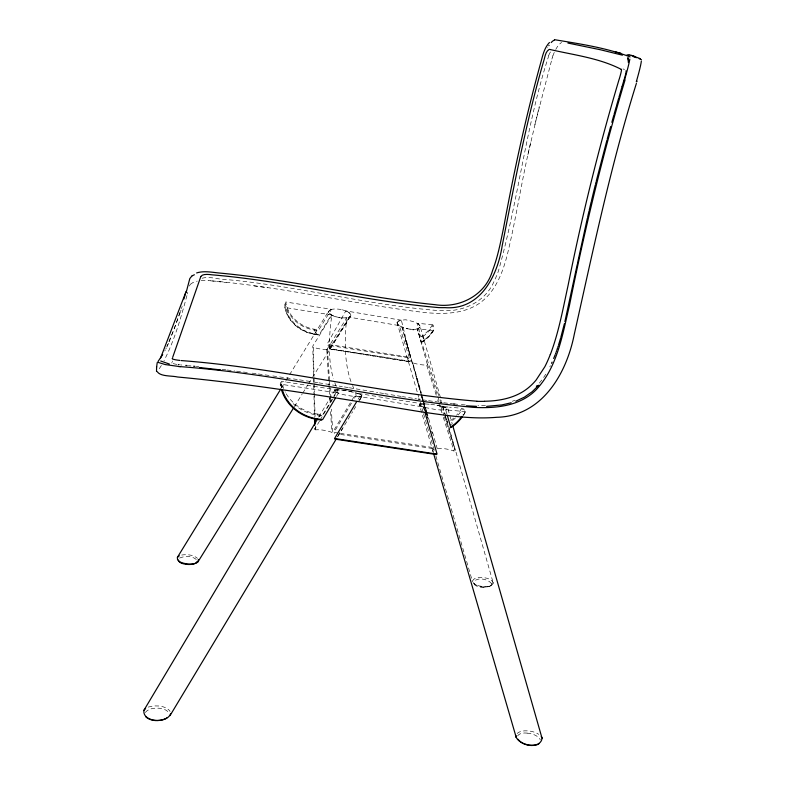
<?xml version="1.0" encoding="UTF-8"?>
<svg xmlns="http://www.w3.org/2000/svg" width="785" height="785" viewBox="0 0 785 785"><rect width="100%" height="100%" fill="white"/><g stroke="black" fill="none" stroke-linecap="round" stroke-linejoin="round"><path stroke-width="0.59" stroke-dasharray="3.92 2.94" d="M318.435 334.989L314.667 334.341L314.814 329.288L318.779 329.916L331.447 309.31L285.75 301.97C287.82 316.306 300.802 327.316 314.814 329.288M290.774 320.417C286.927 315.197 284.033 308.76 285.004 302.147C286.594 313.166 294.571 322.566 304.58 327.09A37.464 35.688 0.9 0 0 314.697 330.142L317.846 330.642A10.342 3.336 10.2 0 0 318.17 334.91M312.43 377.556L350.777 315.678A6.947 2.669 12.4 0 0 350.807 315.58L349.57 313.117A10.568 4.151 11.7 0 0 345.842 310.88M346.195 323.498L346.764 317.876L349.521 317.071A10.97 4.21 12.2 0 0 350.179 316.62L350.561 316.169M350.777 315.678L350.816 315.472A10.205 3.935 12.2 0 0 349.835 313.352L349.698 313.235A10.372 4.043 11.8 0 0 347.078 311.449M327.041 349.315L346.764 317.876A11.628 4.445 11.9 0 1 331.77 315.207L331.093 320.82A3340.96 372.443 -51.5 0 0 333.468 378.782M472.452 580.988C475.21 575.866 482.922 577.24 487.73 578.466C504.068 584.953 477.378 592.557 472.855 582.411M280.422 382.197L280.785 387.221L280.176 383.983M331.927 399.339L322.674 414.863L317.238 414.029L317.277 417.277M314.775 334.008L319.22 334.655L331.358 314.932L285.622 307.602L289.037 316.777L295.14 324.49L303.383 330.259L314.697 334.351L306.238 332.065L297.26 326.952M427.344 364.368L417.326 328.944L439.001 396.16M530.66 142.684C521.721 179.785 516.373 217.651 507.296 254.723C502.155 275.044 493.137 297.378 473.07 306.974C458.607 314.049 441.984 313.971 426.294 312.715C354.683 304.354 284.307 287.261 212.392 280.912M527.903 154.655L539.285 106.387M534.889 124.599L551.806 59.513M187.37 293.943L187.792 292.305M186.948 295.572C180.913 317.778 174.555 340.16 164.016 360.717M551.914 59.13L552.375 57.442M552.395 57.393L552.866 55.823M182.159 306.366L181.463 308.652M181.001 310.163L180.53 311.665M179.942 312.155L174.309 328.768L166.891 346.205M180.295 312.41L168.893 342.702M189.381 286.034L190.166 284.533M172.258 361.738L172.543 361.002M172.033 362.307L171.856 362.758A13.325 1.806 4.5 0 0 171.846 363.004M168.638 343.271L167.853 344.929M167.588 345.478L166.793 347.088M336.058 390.096L334.41 390.783L336.058 390.096A12.894 2.159 9.9 0 1 337.471 389.988M165.782 349.07L166.292 348.089M330.485 309.633L328.542 311.557L330.485 309.633A11.382 4.474 11.5 0 1 331.349 309.261M164.762 350.983L165.272 350.031M465.613 411.458L463.592 414.951M318.808 416.953L334.508 390.616M333.792 396.229L337.511 389.998L281.472 381.343L283.611 388.546M319.534 421.025L314.677 429.375L314.726 426.559M320.133 420.034L332.663 399.025M333.262 398.024L338.06 389.988L337.187 388.202M336.461 396.435L338.453 393.108L281.089 384.257L281.727 387.564M161.386 365.447L158.668 369.706M350.385 402.784L332.791 432.133L331.319 409.162M351.866 400.321L356.292 392.942M351.494 403.107L333.919 432.407L338.178 433.055M354.437 398.201L357.381 393.285L422.772 403.941L424.921 411.33M358.117 399.251L359.707 396.621L423.4 407.003L424.263 409.966M338.835 434.154L339.866 432.447M358.922 400.733L362.032 395.561A12.746 2.051 11 0 1 362.13 395.856A12.697 1.992 10.5 0 1 357.862 396.523M337.55 436.833L352.651 411.713M353.966 409.495L355.713 406.591M359.569 400.193L362.081 396.013L359.746 399.889M337.756 436.47L342.937 427.854M281.481 387.888L285.318 381.647M285.956 380.607L328.748 310.929M331.829 315.197L312.783 346.126L313.696 383.904M433.712 330.279L428.404 337.069L421.633 342.289M329.376 348.982L410.251 361.757L329.278 349.001A10.097 2.767 9.9 0 0 330.799 347.716L350.816 315.472M294.365 406.64L302.107 394.178M302.755 393.138L307.916 384.827M308.564 383.786L311.792 378.596M545.791 374.19L543.181 378.135M327.453 348.991L329.474 380.254M145.294 712.486C148.404 708.423 154.233 707.942 158.972 708.207A12.825 7.183 0.3 0 1 162.937 708.943L163.663 709.179A11.088 6.202 0.4 0 1 168.785 712.996M541.787 380.048L538.795 383.757M422.065 341.848L421.869 342.074A34.314 32.42 -11.8 0 0 433.752 330.22L433.183 325.049A33.765 31.94 -11.9 0 1 421.653 337.344M190.372 284.288L193.12 282.443L197.27 281.108M179.539 558.106C184.907 555.682 192.914 555.711 197.084 560.313M349.492 317.081L350.346 316.443A10.588 4.072 12.3 0 0 350.493 316.276M202.088 278.233C210.262 276.035 218.858 279.745 227.11 279.637C298.388 286.074 367.969 305.237 439.286 310.625A133.764 130.388 -47.3 0 0 444.133 310.674C464.681 311.468 485.856 300.91 494.079 281.354A99.891 97.625 -27.2 0 0 498.328 271.345C518.326 200.705 525.754 126.876 548.421 56.785A10.951 4.062 -74.5 0 1 548.764 55.529M515.117 400.262L512.212 401.292M148.208 707.099L153.477 705.892L159.316 706.009A14.199 7.928 3.8 0 1 164.595 707.344A12.825 7.153 3.8 0 1 170.08 711.426M417.561 328.886C425.185 323.626 413.234 332.654 409.996 329.141A11.795 4.661 10.7 0 0 417.051 329.013M181.669 555.044C187.026 554.2 193.228 554.76 197.535 558.341M346.705 317.876L341.328 317.876L335.882 316.797L331.054 314.756L328.719 312.509L330.102 314.098A10.401 3.964 11.1 0 0 331.368 314.932M201.166 280.539L208.673 280.608M422.565 403.951L419.857 404.393L425.176 403.941M358.137 396.621L352.455 396.111M432.407 324.715L417.09 323.263L420.986 336.755M458.146 407.945L449.491 407.199M465.24 404.923L460.196 404.52M455.987 404.128L457.675 404.295M210.194 280.755L226.276 282.551M181.845 365.025L180.53 364.888M188.39 365.692L191.01 365.957M448.127 407.072L442.661 406.483A14.601 2.306 8.7 0 0 432.957 404.609L430.543 404.344L432.977 404.638M196.24 366.507L198.85 366.791M450.109 403.51L452.631 403.784M446.95 414.186L445.703 409.868L464.828 411.526A41.507 39.937 -22 0 1 462.895 414.863M222.067 369.401L226.227 369.892M227.267 370.02L234.538 370.912M447.597 403.215L442.563 402.597M236.619 371.168L250.091 372.885M253.987 285.976L267.793 287.781M252.162 373.15L257.333 373.837M258.363 373.974L271.777 375.809M435.027 401.606L437.539 401.949M272.817 375.956L292.344 378.772M432.515 401.253L427.491 400.527M426.657 400.409L422.467 399.781M401.361 320.231L345.812 310.899L327.09 344.193L410.634 357.391L401.361 320.231A10.892 4.21 11 0 0 399.712 320.535C393.658 323.047 405.462 318.249 407.376 320.349A12.256 4.631 10.7 0 1 418.65 324.225L420.112 326.118L441.513 401.292M293.374 378.92L298.496 379.685M299.517 379.842L311.792 381.716M321.448 415.726L317.111 415.069A46.227 44.892 -6.9 0 1 301.901 409.996L296.2 406.326L291.078 401.773M340.317 433.379L433.448 447.627M340.602 434.468L434.066 448.745M313.833 382.03L317.915 382.668M414.941 398.623L416.619 398.878M318.936 382.835L342.338 386.593M412.429 398.221L402.381 396.602M317.238 414.029C304.266 412.125 292.059 404.344 285.652 392.794M344.37 386.926L348.422 387.594M397.357 395.777L401.547 396.464M349.433 387.761L377.732 392.5M394.845 395.365L384.787 393.687M379.744 392.834L383.777 393.511M436.902 405.246L440.64 405.992M441.798 406.267L447.882 408.7L452.297 424.106M425.058 407.484L434.468 409.319A15.16 2.659 9.1 0 0 447.224 409.633A13.806 2.365 8.7 0 1 445.782 409.888M442.907 406.551L447.833 408.642M342.368 309.761L347.039 311.468M360.295 394.404L361.983 395.503L360.295 394.404A13.934 2.276 10.8 0 0 357.312 393.285M623.035 68.864L624.517 69.659M412.508 362.68L421.82 396.16M295.935 325.883L291.255 321.045M398.329 324.833L397.956 324.46A10.342 4.003 11 0 1 397.681 324.146L397.72 324.195M399.3 325.598A10.911 4.229 11 0 1 398.319 324.833L397.956 324.46M419.592 405.227L420.76 406.002L419.465 405.021L433.153 452.052M285.083 391.725L285.367 392.264M397.279 323.459L397.298 323.518A9.891 3.827 11.1 0 1 397.122 322.89L418.758 397.23M440.238 399.781L440.836 401.518M491.587 583.697C488.093 578.81 476.299 576.563 473.64 582.509M420.142 326.197L418.601 324.234A11.137 4.259 10.4 0 0 417.061 323.263M427.354 364.054L439.374 401.351M440.876 406.022L443.888 415.363M444.261 416.531L455.163 450.384L444.948 414.755M436.244 395.238L426.598 365.025A12.55 3.405 11.2 0 1 412.773 362.817L421.466 393.334M437.726 399.889L438.472 402.214M438.844 403.372L441.808 412.665M443.289 417.316L454.054 451.022M412.203 362.268L401.959 327.011A12.697 5.024 10.8 0 0 407.964 328.846M282.207 387.574L280.53 381.363M420.132 401.93L423.213 412.508M423.557 413.675L435.547 454.8M435.891 455.977L472.531 581.695M423.743 403.755L426.383 412.969L423.733 403.922A15.798 2.492 8.8 0 1 430.592 404.383M426.706 414.176L427.697 417.591M423.429 402.774L426.383 413.028M442.573 406.453L444.683 413.832M421.761 396.847L423.409 402.597M442.848 405.992L493.019 582.264M421.8 394.512L426.481 410.938M426.814 412.115L437.186 448.5M416.442 377.938L428.002 418.415M431.642 431.132L432.299 433.448M422.144 397.328L428.149 418.493M442.661 406.483L444.693 413.675M445.556 416.757L446.429 419.828M446.714 420.858L447.293 422.899M410.055 355.428L405.403 338.855L406.934 344.458M409.299 352.73L405.403 338.855L407.729 347.245M284.867 307.21C286.682 317.061 293.541 325.52 302.294 330.191A37.729 35.894 0.8 0 0 314.667 334.341M329.543 381.245L329.867 386.318M329.926 387.368L330.534 396.876M330.603 397.975L330.887 402.371M326.737 349.384L330.053 403.078M330.583 411.625L331.869 432.368A14.63 4.995 10.1 0 0 315.433 429.866M313.303 347.284L314.039 376.427M314.069 377.644L314.196 382.491M314.226 383.708L314.442 392.206M314.471 393.422L315.06 416.492M315.305 426.206L315.403 429.846M313.725 385.121L313.961 394.875M313.99 396.091L314.383 417.316M548.715 55.47A7.614 2.767 -74.5 0 1 551.394 50.917M550.422 365.682A127.307 122.058 -21.9 0 1 549.843 366.86M485.503 405.541A169.442 162.976 -37.1 0 1 477.898 405.57M176.929 364.377A8.792 1.089 5.2 0 1 172.023 363.013M359.932 394.374A14.542 2.365 10.8 0 0 347.519 391.028A14.738 2.492 10.5 0 1 356.017 392.942M335.862 390.047A13.953 2.483 10.3 0 1 347.48 390.861A14.061 2.522 10.3 0 0 337.884 389.929M352.563 396.199A14.719 2.355 9.8 0 1 336.736 392.637M338.796 393.108A14.091 2.178 10.2 0 1 337.521 392.667M425.097 407.474A12.599 2.07 9.3 0 1 420.78 406.002A12.442 2.041 9.3 0 0 423.429 407.003M517.629 735.947A11.088 6.005 13.4 0 1 527.088 733.092M527.128 733.131A11.559 6.26 13.4 0 1 540.315 739.745M517.148 733.494A12.697 6.937 10.3 0 1 527.059 730.864A13.109 7.163 10.3 0 1 538.755 734.338M410.005 329.16A12.786 5.073 10.8 0 1 403.304 327.551L400.86 326.491A11.186 4.347 10.9 0 1 398.25 324.774M491.753 583.716A9.077 3.984 9.8 0 1 483.766 586.954M483.746 586.974A8.713 3.827 9.8 0 1 473.424 582.499M493.166 582.264A10.303 4.661 7.2 0 1 484.139 586.513A9.999 4.524 7.2 0 1 473.012 582.764M330.593 309.683A11.893 4.631 11.1 0 1 342.338 309.83M334.243 433.497A12.599 4.298 10.1 0 1 334.587 433.693M359.618 396.592A12.54 1.992 10.6 0 0 361.542 396.327L361.679 396.307A12.344 1.982 10.9 0 0 361.905 396.189M433.457 452.317A12.413 4.17 12.1 0 1 433.712 449.442M336.304 386.446A3340.96 372.443 -51.5 0 1 334.783 382.697M353.829 388.438A3366.404 398.613 -50.9 0 1 352.534 385.582M350.983 381.638A3366.404 398.613 -50.9 0 1 346.185 323.518M326.746 349.394A11.755 3.218 9.9 0 1 313.323 347.274M401.979 327.06A3649.651 5.142 73.7 0 1 420.691 393.04M421.241 394.992A3649.651 5.142 73.7 0 1 422.791 400.556M423.282 402.303A3649.651 5.142 73.7 0 1 423.753 403.99M437.637 448.461A15.68 5.279 12.2 0 1 454.015 451.032M330.828 347.716A10.627 2.914 9.9 0 0 327.522 345.135L410.123 358.176A10.019 2.728 11.2 0 0 409.996 361.718M461.708 408.2A41.154 39.633 -22.1 0 1 456.487 415.304M453.71 418.071A41.154 39.633 -22.1 0 1 450.619 420.623M462.973 415.854A42.233 40.643 -22 0 0 465.633 411.438L462.777 408.406A41.988 40.437 -22.1 0 1 458.195 415M455.467 417.905A41.988 40.437 -22.1 0 1 450.512 422.036M449.815 424.518A12.805 3.042 -28.4 0 1 451.591 424.361M318.739 417.012A12.845 3.464 9.9 0 1 321.418 415.716M422.153 336.893A10.421 3.248 -38.6 0 1 423.252 338.374M423.547 338.178A10.323 4.121 -29.3 0 1 423.547 341.455M432.427 324.725A33.137 31.351 -11.8 0 1 420.976 336.736M547.606 47.924A18.811 6.643 -72.8 0 1 547.783 47.591M552.905 55.843A18.85 6.771 -72.7 0 1 554.298 52.389M555.731 49.484A18.85 6.771 -72.7 0 1 561.658 42.449M208.702 280.402A55.872 25.719 4.5 0 1 210.233 280.549M397.122 322.733L397.122 322.89A9.714 3.758 11.1 0 1 397.161 322.38L397.475 321.781L397.122 322.704M328.532 311.665L328.699 312.469L328.532 311.665M334.4 390.842L337.177 392.657L334.41 390.802M419.435 404.834L419.897 404.373L419.435 404.913M349.286 317.189L329.288 348.54L410.496 361.335L399.31 325.598L349.286 317.189M432.996 330.436L417.394 328.925L421.094 342.083A33.676 31.812 -11.8 0 0 433.016 330.446"/><path stroke-width="1.18" d="M628.373 62.574L627.951 57.639L628.373 60.062M156.588 367.292L157.226 362.542M156.529 371.442L156.598 366.634M170.639 713.634C167.225 723.956 142.144 722.279 143.93 710.278L317.601 418.925L322.586 419.681L335.47 398.103M317.591 418.994L317.474 419.484L321.389 420.083A12.845 3.464 9.9 0 1 320.496 419.612M577.436 263.515L587.327 218.348M577.22 264.525L564.876 321.683M587.572 217.308L589.015 211.087M589.25 210.046L591.223 201.725M591.468 200.685L595.295 185.015M564.395 323.655L560.824 337.354M595.55 183.965L596.07 181.865M596.335 180.815L606.933 140.152M186.104 292.687L189.813 278.567L191.854 276.035M607.256 138.974L609.238 131.703M609.523 130.663L610.671 126.493M611.829 122.332L613.88 115.012M614.174 113.972L616.254 106.642M183.916 298.967L185.505 293.433M616.549 105.592L618.668 98.233M618.963 97.183L622.014 86.713M560.539 338.325L558.498 345.086M637.037 81.179L636.88 81.709M619.169 79.157C598.906 147.07 581.979 215.953 568.075 285.446C563.002 308.662 558.792 332.251 550.334 354.555M623.957 80.099L623.692 81.032M622.083 86.487L623.624 81.257M625.095 79.834C602.762 154.135 584.727 229.642 569.41 305.679C562.394 335.018 557.468 367.38 535.861 390.086C519.474 406.483 494.746 408.612 472.805 407.317C374.808 397.936 278.675 373.915 180.344 366.634M636.399 83.357C610.71 165.733 593.107 250.219 574.277 334.322C566.505 374.003 541.797 416.236 496.826 417.296C471.942 419.416 447.048 415.53 422.467 412.066C341.122 398.829 259.855 384.601 177.724 377.016C171.434 375.554 160.739 376.751 157.245 371.717M200.842 276.457C202.53 273.769 208.408 274.289 211.803 274.799C288.085 281.148 362.582 300.989 438.736 307.602A130.742 127.445 -47.3 0 0 445.016 307.641C480.587 310.33 497.67 275.476 502.253 245.362C514.489 183.749 526.117 121.94 543.554 61.505C545.026 57.501 545.084 51.996 549.068 49.475A7.948 2.787 -73.8 0 1 549.51 49.416A16.171 5.681 -73.7 0 1 549.745 49.445L550.157 49.533M200.803 276.595L172.641 357.46M557.88 346.999L558.194 346.048M557.566 347.961L556.908 349.875M556.231 351.788L556.575 350.826M555.535 353.711L555.888 352.75M555.172 354.673L554.436 356.586A127.307 122.058 -21.9 0 1 553.631 358.48M186.163 291.274L160.474 358.284M197.133 561.628L196.79 562.207M198.006 561.746L198.36 559.538M280.844 388.928L177.41 557.33C176.429 562.315 184.073 563.434 187.644 563.983A11.176 5.073 5.7 0 0 192.099 564.013A10.117 4.592 5.7 0 0 198.065 561.756M356.537 401.881L334.557 438.491L437.078 454.123L425.117 412.939M170.031 715.606L336.294 438.923M162.701 354.594L158.02 361.483L158.335 362.454L165.203 364.564L178.911 366.487M198.242 561.422L293.727 407.68M177.41 557.33L179.274 555.819M143.93 710.278L145.588 708.512M538.834 385.19L532.161 391.735L524.419 397.141L515.765 401.223M549.451 42.498C544.427 47.748 542.827 55.009 540.993 61.809C525.793 116.602 513.851 172.209 503.528 228.111C500.565 242.398 497.788 256.842 492.558 270.521C485.591 295.16 459.745 308.544 435.233 304.698C363.082 297.456 292.344 279.764 220.065 273.101C212.293 272.415 204.286 270.531 196.613 272.945M538.903 743.817L538.117 744.317M166.842 717.892L166.086 718.393M192.06 275.888L194.376 274.75M165.674 718.628C159.541 721.454 151.269 721.533 145.931 717.009M537.666 744.543C530.974 746.859 522.319 744.926 517.953 739.215M554.602 39.701C579.88 43.901 605.991 47.669 630.11 56.893M511.192 402.764L501.811 404.942L486.602 406.355M484.531 401.243C500.506 401.037 517.462 397.534 529.738 386.612A55.244 52.212 -25.2 0 0 536.155 379.999L544.859 366.713A125.217 120.095 -21.8 0 0 550.265 354.526M476.956 401.223C377.683 392.981 280.412 368.077 180.942 360.541M466.398 405.816L476.505 406.336M185.77 365.417L187.085 365.555M453.475 403.873L455.153 404.049M193.63 366.232L194.935 366.369M179.5 360.384L179.569 360.393A8.802 1.07 5.2 0 1 172.396 358.696M199.675 367.547L220.673 369.912M440.051 402.273L441.729 402.489M418.287 399.143L419.965 399.398M317.601 418.925C301.695 416.698 286.937 405.345 282.315 389.733M567.879 43.047L600.456 49.759L622.436 55.176M550.216 49.543C574.021 55.048 599.161 58.011 621.102 69.286M169.344 364.034L160.699 361.012M631.277 55.382L640.334 58.659M628.952 54.656L635.438 56.706M633.407 56.657L636.517 57.707M639.216 58.728L641.492 59.739M621.2 69.355L621.21 69.365A22.117 1.717 -72.2 0 1 621.347 69.423A9.862 0.756 -72.9 0 1 619.385 78.588M281.678 390.449C285.318 401.665 294.081 410.83 304.737 415.687A46.923 45.54 -7 0 0 317.444 419.475M433.497 453.23L516.177 737.272C519.955 745.671 540.502 749.518 542.062 738.302L452.955 426.392M447.264 415.255L450.688 427.089A41.507 39.937 -22 0 0 461.806 416.452M178.234 560.048C179.422 563.708 184.387 564.013 187.635 564.444A10.077 4.484 2.7 0 0 190.941 564.395L191.569 564.317A8.733 3.886 2.7 0 0 196.849 562.217M315.119 418.915L315.246 423.772M314.549 419.249L314.697 425.342M484.531 401.341A170.865 164.477 -38.1 0 1 476.956 401.321M625.988 70.866A9.538 0.765 -72.9 0 1 624.163 79.609M552.081 362.111A127.307 122.058 -21.9 0 1 551.541 363.308M537.195 385.533A58.325 55.107 -25.3 0 1 536.371 386.397M179.117 364.662A8.792 1.089 5.2 0 1 178.372 364.574M541.218 736.565A13.109 7.163 10.3 0 1 542.249 738.302M515.941 737.252A12.697 6.937 10.3 0 1 516 735.378M435.744 454.172A12.413 4.17 12.1 0 0 436.45 454.574L334.822 439.08A13.041 4.445 10.1 0 0 336.353 438.354M451.11 426.363A12.913 3.866 -38.4 0 1 450.237 427.727M462.208 416.923A42.233 40.643 -22 0 1 451.336 427.275M180.216 366.742A62.712 5.456 5.4 0 1 178.754 366.595M629.835 59.14A24.315 1.285 -73.6 0 1 624.791 79.069M548.882 45.677A18.811 6.643 -72.8 0 1 549.068 45.383M551.198 42.537A18.811 6.643 -72.8 0 1 554.524 40.074M641.316 61.132A24.443 1.501 -73.4 0 1 636.301 81.787M615.43 51.839A2239.811 52.801 5.2 0 1 617.334 52.291M618.501 52.566A2239.811 52.801 5.2 0 1 620.768 53.125M627.078 54.783A2239.811 52.801 5.2 0 1 629.001 55.323M172.209 358.598A13.011 1.717 4.5 0 0 172.239 358.686"/></g></svg>
